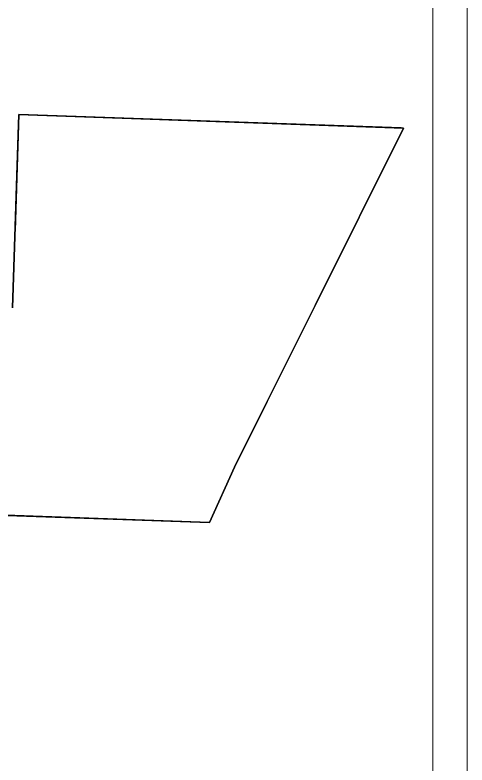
# Model space of a CAD drawing. Header units: centimetres. Extents: x 0 to 25250, y 0 to 2250.
# Drawn here: x 9002.1 to 9200, y 1251.6 to 1580 of the extents above; entities that cross this region are included whole.
import ezdxf

# ---------------------------------------------------------------- set-up
doc = ezdxf.new("R2010")
doc.units = ezdxf.units.CM
doc.layers.add('A-DETL', color=7, linetype='Continuous', lineweight=9)
doc.layers.add('G-ANNO-TTLB', color=7, linetype='Continuous', lineweight=9)

# ---------------------------------------------------------------- blocks, each defined once
blk = doc.blocks.new('TEC_ОФИЦИАЛНА РАМКА - TEC_ОФИЦИАЛНА РАМКА-2548456-СГРАДА ТИП III - ПЛАН ПОКРИВ')
at = {"layer": 'G-ANNO-TTLB'}
for p, q in [((41.6208, -4.4462), (41.6208, 37.5538)), ((41.3208, 37.2538), (41.3208, -4.1462))]:
    blk.add_line(p, q, dxfattribs=at)

msp = doc.modelspace()

# ---------------------------------------------------------------- block references
at = {"layer": 'G-ANNO-TTLB', "xscale": 49.99999999999999, "yscale": 49.99999999999999, "zscale": 49.99999999999999}
msp.add_blockref('TEC_ОФИЦИАЛНА РАМКА - TEC_ОФИЦИАЛНА РАМКА-2548456-СГРАДА ТИП III - ПЛАН ПОКРИВ', (7118.96, 222.31), dxfattribs=at)

# ---------------------------------------------------------------- next in the draw order: linework, layer by layer
at = {"layer": 'A-DETL', "color": 7, "lineweight": 30}
for p, q in [((9003.79, 1536.4), (9000.92, 1451.73)), ((9000.92, 1451.73), (9003.79, 1536.4)), ((9003.79, 1536.4), (9002.07, 1485.63)), ((9002.07, 1485.63), (9003.79, 1536.4)), ((9172.21, 1530.47), (9003.79, 1536.4)), ((9003.79, 1536.4), (9172.21, 1530.47)), ((9003.79, 1536.4), (9171.12, 1530.5)), ((9171.12, 1530.5), (9003.79, 1536.4)), ((9003.79, 1536.39), (9171.1, 1530.5)), ((9171.1, 1530.5), (9003.79, 1536.39)), ((9172.21, 1530.47), (9133.47, 1452.74)), ((9133.47, 1452.74), (9172.21, 1530.47)), ((9172.21, 1530.47), (9133.47, 1452.74)), ((9133.47, 1452.74), (9172.21, 1530.47)), ((9171.12, 1530.5), (9172.21, 1530.47)), ((9172.21, 1530.47), (9171.12, 1530.5)), ((9133.47, 1452.74), (9112.52, 1410.7)), ((9112.52, 1410.7), (9133.47, 1452.74)), ((9133.47, 1452.74), (9112.52, 1410.7)), ((9112.52, 1410.7), (9133.47, 1452.74)), ((9112.52, 1410.7), (9098.18, 1381.97)), ((9098.18, 1381.97), (9112.52, 1410.7)), ((9112.52, 1410.7), (9098.18, 1381.97)), ((9098.18, 1381.97), (9112.52, 1410.7)), ((9098.18, 1381.97), (9087.2, 1357.82)), ((9087.2, 1357.82), (9098.18, 1381.97)), ((9098.18, 1381.97), (9087.2, 1357.82)), ((9087.2, 1357.82), (9098.18, 1381.97)), ((9087.2, 1357.82), (8864.93, 1365.49)), ((8864.93, 1365.49), (9087.2, 1357.82)), ((9087.2, 1357.82), (8997.84, 1360.95)), ((8997.84, 1360.95), (9087.2, 1357.82))]:
    msp.add_line(p, q, dxfattribs=at)

doc.saveas('drawing.dxf')
